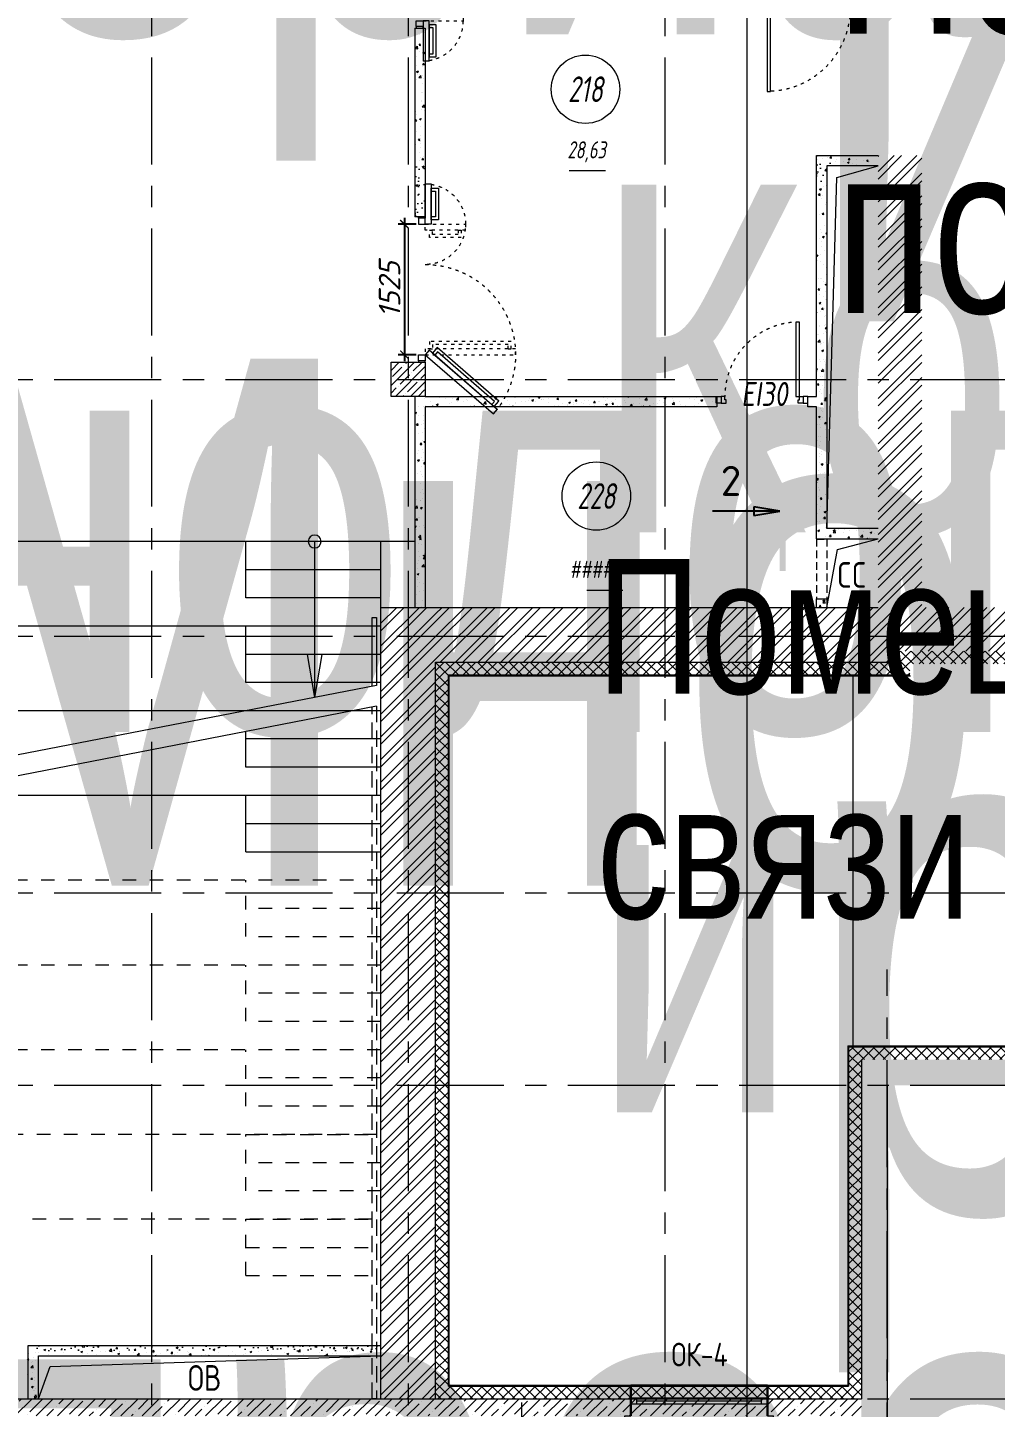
# Model space of a CAD drawing. Header units: millimetres. Extents: x -39 to 9534995, y -146829 to 289341.
# Drawn here: x 547255 to 558562, y -48425 to -32299 of the extents above; entities that cross this region are included whole.
import ezdxf
from ezdxf import colors
from ezdxf.entities.mleader import LeaderData, LeaderLine
from ezdxf.enums import TextEntityAlignment as Align
from ezdxf.math import Vec2, Vec3

# ---------------------------------------------------------------- set-up
doc = ezdxf.new("R2018")
doc.units = ezdxf.units.MM
for name, pattern in [('ACAD_ISO03W100', [30, 12, -18]), ('ADSK_Штрих_ш3 п1_5', [4.5, 3, -1.5]), ('CENTER', [2, 1.25, -0.25, 0.25, -0.25]), ('HIDDEN2', [4.7625, 3.175, -1.5875]), ('Штрих', [6.35, 3.175, -3.175])]:
    doc.linetypes.add(name, pattern=pattern)
for name, color, linetype, lineweight in [('_TEXT', 7, 'Continuous', 30), ('АР_Двери', 7, 'Continuous', 0), ('АР_Колонны', 5, 'Continuous', 35), ('АР_Колонны Штрих', 250, 'Continuous', 5), ('АР_Лестницы ограждения', 62, 'Continuous', 13), ('АР_Маркер экспликации', 239, 'Continuous', 13), ('АР_Навесной фасад', 250, 'Continuous', 5), ('АР_Номер помещения', 250, 'Continuous', 9), ('АР_Окна БЛОК', 250, 'Continuous', 13), ('АР_Оси', 7, 'Continuous', 25), ('АР_Отверстия', 250, 'Continuous', 15), ('АР_Отметки', 7, 'Continuous', 5), ('АР_Перегородки газоблок', 165, 'Continuous', 30), ('АР_Перегородки газоблок_Штрих', 165, 'Continuous', 5), ('АР_Разрезы', 175, 'Continuous', 9), ('АР_Сущ Несущая стена', 250, 'Continuous', 50), ('АР_тонкая линия', 250, 'Continuous', 0), ('АР_Утеплитель', 250, 'Continuous', 13), ('АР_Штриховка кирпич', 250, 'Continuous', 9), ('АР_Штриховка монолит', 29, 'Continuous', 9), ('Маркировка ОКОН', 5, 'Continuous', 18), ('ТОНКАЯ', 253, 'Continuous', 0)]:
    doc.layers.add(name, color=color, linetype=linetype, lineweight=lineweight)
doc.layers.add('АР_лестницы', color=7, linetype='Continuous', lineweight=15, true_color=0xff24ff)
doc.layers.add('АР_ПБ_Двери', color=7, linetype='Continuous', lineweight=15, true_color=0xdb0000)
doc.layers.add('АР_Названия помещений', color=124, linetype='Continuous', lineweight=5, plot=False)
doc.layers.add('АР_Помещения_площадь', color=19, linetype='Continuous', lineweight=9, plot=False)
doc.styles.add('ICOCPEUR', font='isocpeur.ttf')
doc.styles.add('ISOCPEUR', font='', dxfattribs={"height": 250})
doc.styles.add('METRO-STYLE', font='isocpeur.ttf', dxfattribs={"width": 0.9, "oblique": 15})
doc.styles.add('PDF ISOCPEUR', font='isocpeur.ttf')
doc.styles.get("Standard").update_dxf_attribs({"font": 'GOST.TTF'})
doc.styles.add('Архитект', font='isocpeur.ttf', dxfattribs={"width": 0.8, "oblique": 8})
doc.styles.get('ISOCPEUR').set_extended_font_data('ISOCPEUR', italic=True)
doc.dimstyles.new('R_100', dxfattribs={"dimtxt": 250, "dimasz": 100, "dimexe": 75, "dimexo": 25, "dimgap": 50, "dimtad": 1, "dimdec": 0, "dimrnd": 5, "dimzin": 0, "dimdsep": 46, "dimtxsty": 'ISOCPEUR', "dimblk": 'ARCHTICK', "dimcen": 0, "dimdle": 75, "dimclrd": 256, "dimclre": 256, "dimclrt": 256, "dimadec": 0, "dimazin": 0, "dimtfac": 2, "dimtdec": 0, "dimtofl": 0, "dimtmove": 1, "dimatfit": 3, "dimfxl": 1, "dimtvp": 3, "dimtfill": 1, "dimtolj": 1, "dimtzin": 0, "dimarcsym": 0})
pattern_1 = [(50, (616996.56, -131010.33), (215.17805, -18.82564), [22.5, -247.5]), (355, (616996.56, -131010.33), (-41.6254, 225.65764), [18, -198]), (100.45144, (617014.5, -131011.9), (173.55265, 206.832), [19.12206, -210.34263]), (46.1842, (616996.56, -130950.33), (320.1724, -49.6558), [33.75, -371.25]), (96.63564, (617023.24, -130954.47), (280.3986, 292.2356), [28.6831, -315.5141]), (351.18416, (616996.56, -130950.33), (280.3986, 292.2356), [27, -297]), (21, (617026.56, -130965.33), (179.07212, -120.78567), [22.5, -247.5]), (326, (617026.56, -130965.33), (72.9946, 217.545), [18, -198]), (71.45144, (617041.48, -130975.4), (252.0667, 96.75935), [19.12206, -210.34263]), (37.5, (616996.56, -131010.33), (3.647957, 99.868156), [0, -195.6, 0, -201, 0, -198.75]), (7.5, (616996.56, -131010.33), (78.92086, 118.32351), [0, -114.6, 0, -191.1, 0, -75.75]), (327.5, (616929.66, -131010.33), (160.14673, -6.76646), [0, -75, 0, -234, 0, -310.5]), (317.5, (616899.66, -131010.33), (174.95585, 30.0315), [0, -97.5, 0, -155.4, 0, -220.5])]
pattern_2 = [(45, (-411545.8, 33812.46), (-132.58252, 132.58252), []), (45, (-411457.41, 33812.46), (-132.58252, 132.58252), [])]
pattern_3 = [(50, (616896.56, -131010.33), (215.17805, -18.82564), [22.5, -247.5]), (355, (616896.56, -131010.33), (-41.6254, 225.65764), [18, -198]), (100.45144, (616914.5, -131011.9), (173.55265, 206.832), [19.12206, -210.34263]), (46.1842, (616896.56, -130950.33), (320.1724, -49.6558), [33.75, -371.25]), (96.63564, (616923.24, -130954.47), (280.3986, 292.2356), [28.6831, -315.5141]), (351.18416, (616896.56, -130950.33), (280.3986, 292.2356), [27, -297]), (21, (616926.56, -130965.33), (179.07212, -120.78567), [22.5, -247.5]), (326, (616926.56, -130965.33), (72.9946, 217.545), [18, -198]), (71.45144, (616941.48, -130975.4), (252.0667, 96.75935), [19.12206, -210.34263]), (37.5, (616896.56, -131010.33), (3.647957, 99.868156), [0, -195.6, 0, -201, 0, -198.75]), (7.5, (616896.56, -131010.33), (78.92086, 118.32351), [0, -114.6, 0, -191.1, 0, -75.75]), (327.5, (616829.66, -131010.33), (160.14673, -6.76646), [0, -75, 0, -234, 0, -310.5]), (317.5, (616799.66, -131010.33), (174.95585, 30.0315), [0, -97.5, 0, -155.4, 0, -220.5])]

# ---------------------------------------------------------------- blocks, each defined once
blk = doc.blocks.new('*U104')
for points in [[(-55, -80), (-55, 0), (-115, 0), (-115, -40), (-100, -40), (-100, -80), (-55, -80)], [(0, 0), (0, -80), (-55, -80), (-55, 0), (0, 0)], [(-1170, 0), (-1170, -80), (-1115, -80), (-1115, 0), (-1170, 0)], [(-1115, -80), (-1115, 0), (-1055, 0), (-1055, -40), (-1070, -40), (-1070, -80), (-1115, -80)]]:
    blk.add_lwpolyline(points)
blk.add_lwpolyline([(-100, -80), (-100, -1050), (-140, -1050), (-140, -80)], close=True)
at = {"linetype": 'ACAD_ISO03W100', "ltscale": 3}
blk.add_arc((-100, -80), 970, 180, 270, dxfattribs=at)
blk = doc.blocks.new('*U51')
for points in [[(0, 0), (0, -80), (55, -80), (55, 0), (0, 0)], [(55, -80), (55, 0), (115, 0), (115, -40), (100, -40), (100, -80), (55, -80)], [(1015, -80), (1015, 0), (955, 0), (955, -40), (970, -40), (970, -80), (1015, -80)], [(1070, 0), (1070, -80), (1015, -80), (1015, 0), (1070, 0)]]:
    blk.add_lwpolyline(points)
blk.add_lwpolyline([(100, -80), (100, -950), (140, -950), (140, -80)], close=True)
at = {"linetype": 'ACAD_ISO03W100', "ltscale": 3}
blk.add_arc((100, -80), 870, 270, 0, dxfattribs=at)
blk = doc.blocks.new('*U98')
at = {"true_color": 0xffffff}
h = blk.add_hatch(color=7, dxfattribs=at)
h.dxf.hatch_style = 1
h.paths.add_polyline_path([(-1670, -210), (70, -210), (70, -140), (0, -140), (0, 220), (-1600, 220), (-1600, -140), (-1670, -140)])
at = {"lineweight": 30}
for p, q in [((-1600, -140), (-1600, 220)), ((0, -140), (0, 220))]:
    blk.add_line(p, q, dxfattribs=at)
for p, q in [((0, 220), (-1600, 220)), ((-1600, 70), (0, 70)), ((-1600, 0), (0, 0)), ((-1530, 0), (-1530, 70)), ((-1530, 35), (-70, 35)), ((-70, 0), (-70, 70)), ((-1670, -210), (-1670, -140)), ((-1670, -140), (-1600, -140)), ((0, -140), (70, -140)), ((70, -210), (70, -140)), ((-1670, -210), (70, -210))]:
    blk.add_line(p, q)
blk = doc.blocks.new('_DotSmall')
at = {"color": 0, "linetype": 'ByBlock', "const_width": 0.5}
blk.add_lwpolyline([(-0.0625, 0, 1), (0.0625, 0, 1)], format="xyb", close=True, dxfattribs=at)
blk = doc.blocks.new('*U88')
at = {"color": 7, "style": 'ISOCPEUR', "width": 0.7, "flags": 1}
blk.add_attdef('КАТЕГОРИЯ', (-499, -2092), '', height=250, dxfattribs=at)
at = {"layer": 'АР_Номер помещения', "color": 7, "style": 'ISOCPEUR', "width": 0.7}
blk.add_attdef('НОМЕР_ПОМЕЩЕНИЯ', text='', height=300, dxfattribs=at).set_placement((-518, 1403), align=Align.MIDDLE_CENTER)
at = {"layer": 'АР_Помещения_площадь', "color": 7, "lineweight": 30, "width": 0.7, "flags": 104}
blk.add_attdef('ИМЯ_ПОМЕЩЕНИЯ', text='', height=100, dxfattribs=at).set_placement((158, 1217), align=Align.MIDDLE_CENTER)
at = {"layer": 'АР_Помещения_площадь', "color": 7, "style": 'ISOCPEUR', "width": 0.7}
blk.add_attdef('ПЛОЩАДЬ_ПОМЕЩЕНИЯ', text='', height=200, dxfattribs=at).set_placement((-318, 583), align=Align.MIDDLE_RIGHT)
blk = doc.blocks.new('*U86')
at = {"color": 7, "style": 'ISOCPEUR', "width": 0.7, "flags": 1}
blk.add_attdef('КАТЕГОРИЯ', (-499, -2092), '', height=250, dxfattribs=at)
at = {"layer": 'АР_Номер помещения', "color": 7, "style": 'ISOCPEUR', "width": 0.7}
blk.add_attdef('НОМЕР_ПОМЕЩЕНИЯ', text='', height=300, dxfattribs=at).set_placement((-13875, 6638), align=Align.MIDDLE_CENTER)
at = {"layer": 'АР_Помещения_площадь', "color": 7, "lineweight": 30, "width": 0.7, "flags": 104}
blk.add_attdef('ИМЯ_ПОМЕЩЕНИЯ', text='', height=100, dxfattribs=at).set_placement((158, 1217), align=Align.MIDDLE_CENTER)
at = {"layer": 'АР_Помещения_площадь', "color": 7, "style": 'ISOCPEUR', "width": 0.7}
blk.add_attdef('ПЛОЩАДЬ_ПОМЕЩЕНИЯ', text='', height=200, dxfattribs=at).set_placement((-12655, 408), align=Align.MIDDLE_RIGHT)
blk = doc.blocks.new('*U85')
at = {"color": 7, "style": 'ISOCPEUR', "width": 0.7, "flags": 1}
blk.add_attdef('КАТЕГОРИЯ', (-499, -2092), '', height=250, dxfattribs=at)
at = {"layer": 'АР_Номер помещения', "color": 7, "style": 'ISOCPEUR', "width": 0.7}
blk.add_attdef('НОМЕР_ПОМЕЩЕНИЯ', text='', height=300, dxfattribs=at).set_placement((-12706, 14289), align=Align.MIDDLE_CENTER)
at = {"layer": 'АР_Помещения_площадь', "color": 7, "style": 'ISOCPEUR', "width": 0.7}
blk.add_attdef('ПЛОЩАДЬ_ПОМЕЩЕНИЯ', text='', height=200, dxfattribs=at).set_placement((-12402, 13467), align=Align.MIDDLE_RIGHT)
at = {"layer": 'АР_Помещения_площадь', "color": 7, "lineweight": 30, "width": 0.7, "flags": 104}
blk.add_attdef('ИМЯ_ПОМЕЩЕНИЯ', text='', height=100, dxfattribs=at).set_placement((158, 1217), align=Align.MIDDLE_CENTER)
blk = doc.blocks.new('*U81')
at = {"layer": 'АР_Номер помещения', "color": 7}
blk.add_circle((-16015, 1606), 400, dxfattribs=at)
at = {"layer": 'АР_Помещения_площадь', "color": 7}
blk.add_line((-15705, 502), (-16127, 502), dxfattribs=at)
at = {"color": 7, "style": 'ISOCPEUR', "width": 0.7, "flags": 1}
blk.add_attdef('КАТЕГОРИЯ', (-499, -2092), '', height=250, dxfattribs=at)
at = {"layer": 'АР_Номер помещения', "color": 7, "style": 'ISOCPEUR', "width": 0.7}
blk.add_attdef('НОМЕР_ПОМЕЩЕНИЯ', text='', height=300, dxfattribs=at).set_placement((-16015, 1606), align=Align.MIDDLE_CENTER)
at = {"layer": 'АР_Помещения_площадь', "color": 7, "lineweight": 30, "width": 0.7, "flags": 104}
blk.add_attdef('ИМЯ_ПОМЕЩЕНИЯ', text='', height=100, dxfattribs=at).set_placement((158, 1217), align=Align.MIDDLE_CENTER)
at = {"layer": 'АР_Помещения_площадь', "color": 7, "style": 'ISOCPEUR', "width": 0.7}
blk.add_attdef('ПЛОЩАДЬ_ПОМЕЩЕНИЯ', text='', height=200, dxfattribs=at).set_placement((-15700, 749), align=Align.MIDDLE_RIGHT)
blk = doc.blocks.new('*U78')
at = {"color": 7, "style": 'ISOCPEUR', "width": 0.7, "flags": 1}
blk.add_attdef('КАТЕГОРИЯ', (-499, -2092), '', height=250, dxfattribs=at)
at = {"layer": 'АР_Номер помещения', "color": 7, "style": 'ISOCPEUR', "width": 0.7}
blk.add_attdef('НОМЕР_ПОМЕЩЕНИЯ', text='', height=300, dxfattribs=at).set_placement((-21166, 2922), align=Align.MIDDLE_CENTER)
at = {"layer": 'АР_Помещения_площадь', "color": 7, "style": 'ISOCPEUR', "width": 0.7}
blk.add_attdef('ПЛОЩАДЬ_ПОМЕЩЕНИЯ', text='', height=200, dxfattribs=at).set_placement((-20298, 1868), align=Align.MIDDLE_RIGHT)
at = {"layer": 'АР_Помещения_площадь', "color": 7, "lineweight": 30, "width": 0.7, "flags": 104}
blk.add_attdef('ИМЯ_ПОМЕЩЕНИЯ', text='', height=100, dxfattribs=at).set_placement((158, 1217), align=Align.MIDDLE_CENTER)
blk = doc.blocks.new('*U74')
at = {"layer": 'АР_Номер помещения', "color": 7}
blk.add_circle((-806, -3106), 400, dxfattribs=at)
at = {"layer": 'АР_Помещения_площадь', "color": 7}
blk.add_line((-573, -4061), (-995, -4061), dxfattribs=at)
at = {"color": 7, "style": 'ISOCPEUR', "width": 0.7, "flags": 1}
blk.add_attdef('КАТЕГОРИЯ', (-499, -2092), '', height=250, dxfattribs=at)
at = {"layer": 'АР_Номер помещения', "color": 7, "style": 'ISOCPEUR', "width": 0.7}
blk.add_attdef('НОМЕР_ПОМЕЩЕНИЯ', text='', height=300, dxfattribs=at).set_placement((-806, -3106), align=Align.MIDDLE_CENTER)
at = {"layer": 'АР_Помещения_площадь', "color": 7, "lineweight": 30, "width": 0.7, "flags": 104}
blk.add_attdef('ИМЯ_ПОМЕЩЕНИЯ', text='', height=100, dxfattribs=at).set_placement((158, 1217), align=Align.MIDDLE_CENTER)
at = {"layer": 'АР_Помещения_площадь', "color": 7, "style": 'ISOCPEUR', "width": 0.7}
blk.add_attdef('ПЛОЩАДЬ_ПОМЕЩЕНИЯ', text='', height=200, dxfattribs=at).set_placement((-568, -3814), align=Align.MIDDLE_RIGHT)
blk = doc.blocks.new('1700-2')
for points in [[(-70, 1984), (-70, 1513), (0, 1513), (0, 1984)], [(-155, 1934), (-155, 1563), (-70, 1563), (-70, 1934)], [(-120, 1899), (-120, 1598), (-70, 1598), (-70, 1899)], [(-84, 7), (-804, -619), (-860, -555), (-139, 71)], [(0, -13), (-796, -705), (-842, -652), (-46, 40)], [(-110, -16), (-778, -596), (-810, -559), (-143, 22)]]:
    blk.add_lwpolyline(points, close=True)
at = {"linetype": 'ACAD_ISO03W100', "ltscale": 3}
for points in [[(-471, 1443), (0, 1443), (0, 1513), (-471, 1513)], [(0, -13), (-1055, -13), (-1055, 57), (0, 57)]]:
    blk.add_lwpolyline(points, close=True, dxfattribs=at)
for points in [[(80, 1600), (0, 1600), (0, 1583), (80, 1583), (80, 1600)], [(0, 1583), (80, 1583), (80, 1513), (50, 1513), (50, 1513), (0, 1513), (0, 1583)], [(0, -83), (80, -83), (80, -13), (50, -13), (50, -13), (0, -13), (0, -83)], [(80, -100), (0, -100), (0, -83), (80, -83), (80, -100)]]:
    blk.add_lwpolyline(points)
for points in [[(-386, 1443), (-421, 1443), (-421, 1358), (-50, 1358), (-50, 1443), (-85, 1443)], [(-386, 1443), (-386, 1393), (-85, 1393), (-85, 1443)], [(-970, 57), (-1005, 57), (-1005, 142), (-50, 142), (-50, 57), (-85, 57)], [(-970, 57), (-970, 107), (-85, 107), (-85, 57)]]:
    blk.add_lwpolyline(points, dxfattribs=at)
for centre, radius, start, end in [((0, 1513), 471, 98.5242, 270), ((0, -13), 1055, 90, 221)]:
    blk.add_arc(centre, radius, start, end, dxfattribs=at)
blk = doc.blocks.new('A$C60573c2e')
at = {"layer": 'АР_Разрезы', "ltscale": 100}
h = blk.add_hatch(color=5, dxfattribs=at)
h.dxf.hatch_style = 1
h.paths.add_polyline_path([(22341, -37642), (22411, -37642), (22411, -36642), (22341, -36642)])
h.paths.add_polyline_path([(22040, -36993), (22341, -36942), (22040, -36942)])
h.paths.add_polyline_path([(22040, -36942), (22341, -36942), (22040, -36892)])
at = {"layer": 'АР_Разрезы', "color": 5, "lineweight": 25, "ltscale": 100}
for p, q in [((22341, -36942), (22040, -36892)), ((22040, -36892), (22040, -36993)), ((22040, -36993), (22341, -36942))]:
    blk.add_line(p, q, dxfattribs=at)
at = {"layer": 'АР_Разрезы', "color": 5, "lineweight": 25, "ltscale": 100, "elevation": 0}
blk.add_lwpolyline([(22341, -36942), (21557, -36942)], dxfattribs=at)
at = {"layer": 'АР_Разрезы', "color": 5, "lineweight": 25, "ltscale": 100, "insert": (21891, -36413), "char_height": 350, "width": 583.33, "attachment_point": 3, "style": 'METRO-STYLE'}
blk.add_mtext('{\\Q0;\\W1;2}', dxfattribs=at)
blk = doc.blocks.new('АР_Кружок_1.1')
at = {"color": 0, "linetype": 'ByBlock', "lineweight": -2}
blk.add_circle((0, 0), 75, dxfattribs=at)
blk = doc.blocks.new('*U15')
at = {"color": 0, "linetype": 'ByBlock', "lineweight": -2}
for q in [(-500, 85), (-500, -85)]:
    blk.add_line((0, 0), q, dxfattribs=at)
blk = doc.blocks.new('*U70')
at = {"color": 0, "linetype": 'ByBlock', "lineweight": -2}
blk.add_lwpolyline([(-18.22, 0), (0, 0)], dxfattribs=at)
at = {"color": 0, "linetype": 'ByBlock', "lineweight": -2, "xscale": 0.01, "yscale": 0.01, "zscale": 0.01, "rotation": 179.9999999999999}
for name, p in [('*U15', (-18.22, 0)), ('АР_Кружок_1.1', (0, 0))]:
    blk.add_blockref(name, p, dxfattribs=at)
blk = doc.blocks.new('A$C064f767a')
at = {"layer": 'АР_лестницы', "lineweight": 9, "ltscale": 50}
for p, q in [((11760, 10020), (0, 10020)), ((9783, 9362), (9783, 10020)), ((11360, 9690), (9783, 9690)), ((11360, 9360), (9783, 9360)), ((11360, 9030), (0, 9030)), ((9783, 8372), (9783, 9030)), ((11360, 8700), (9783, 8700)), ((11310, 8337), (0, 6149)), ((11360, 8370), (9783, 8370)), ((11310, 8097), (50, 5908)), ((11360, 8040), (0, 8040)), ((9783, 7384), (9783, 7800)), ((11360, 7712), (9783, 7712)), ((11360, 7382), (9783, 7382)), ((11360, 7050), (100, 7050)), ((9783, 6392), (9783, 7050)), ((11360, 6720), (9783, 6720)), ((11360, 6390), (9783, 6390))]:
    blk.add_line(p, q, dxfattribs=at)
at = {"layer": 'АР_лестницы', "linetype": 'Штрих', "lineweight": 9, "ltscale": 50}
for p, q in [((11360, 6060), (0, 6060)), ((9783, 5402), (9783, 6060)), ((11360, 5730), (9783, 5730)), ((11360, 5400), (9783, 5400)), ((11360, 5070), (0, 5070)), ((9783, 4412), (9783, 5070)), ((11360, 4740), (9783, 4740)), ((11360, 4410), (9783, 4410)), ((11360, 4080), (0, 4080)), ((9783, 3422), (9783, 4080)), ((11360, 3750), (9783, 3750)), ((11360, 3420), (9783, 3420)), ((11310, 3090), (50, 3090)), ((9783, 3090), (11360, 3090)), ((9783, 2432), (9783, 3090)), ((11360, 2760), (9783, 2760)), ((11360, 2430), (9783, 2430)), ((11260, 2100), (7180, 2100)), ((9783, 2100), (11360, 2100)), ((9783, 1442), (9783, 2100)), ((9783, 1770), (11360, 1770)), ((9783, 1440), (11360, 1440))]:
    blk.add_line(p, q, dxfattribs=at)
at = {"layer": 'АР_лестницы', "lineweight": 9, "ltscale": 50}
blk.add_lwpolyline([(11360, 9250), (11360, 10020)], dxfattribs=at)
at = {"layer": 'АР_Лестницы ограждения', "lineweight": 9, "ltscale": 100}
blk.add_lwpolyline([(11260, 8328), (11260, 9130), (11310, 9130), (11310, 8337)], dxfattribs=at)
at = {"layer": 'АР_Перегородки газоблок', "lineweight": 9, "ltscale": 100}
blk.add_lwpolyline([(11760, 10171), (11760, 9250)], dxfattribs=at)
at = {"layer": 'АР_лестницы', "lineweight": 9, "xscale": -100, "yscale": 100, "zscale": 100, "rotation": 270}
blk.add_blockref('*U70', (10589, 10020), dxfattribs=at)
blk = doc.blocks.new('_ARCHTICK')
at = {"color": 0, "linetype": 'ByBlock', "const_width": 0.15}
blk.add_lwpolyline([(-0.5, -0.5), (0.5, 0.5)], dxfattribs=at)
blk = doc.blocks.new('*D105')
at = {"layer": '_TEXT', "lineweight": -2, "ltscale": 500, "transparency": 16777216}
for p, q in [((551796, -34597), (551583, -34597)), ((551658, -34522), (551658, -36198)), ((551796, -36123), (551583, -36123))]:
    blk.add_line(p, q, dxfattribs=at)
at = {"layer": 'Defpoints', "color": 0, "lineweight": 9, "ltscale": 500, "transparency": 16777216}
for p in [(551821, -34597), (551658, -36123), (551821, -36123)]:
    blk.add_point(p, dxfattribs=at)
at = {"layer": '_TEXT', "lineweight": -2, "ltscale": 500, "transparency": 16777216, "xscale": 100, "yscale": 100, "zscale": 100}
for p, rotation in [((551658, -34597), 90), ((551658, -36123), 270)]:
    blk.add_blockref('_ARCHTICK', p, dxfattribs=dict(at, rotation=rotation))
at = {"layer": '_TEXT', "lineweight": 9, "ltscale": 500, "transparency": 16777216, "insert": (551483, -35360), "char_height": 250, "attachment_point": 5, "rotation": 90, "style": 'ISOCPEUR', "bg_fill": 3, "box_fill_scale": 1.1, "bg_fill_color": 256, "bg_fill_true_color": 13158600, "bg_fill_transparency": 0}
blk.add_mtext('\\A1;1525', dxfattribs=at)

msp = doc.modelspace()

# ---------------------------------------------------------------- hatches: boundary and pattern name
at = {"layer": 'АР_Колонны Штрих', "lineweight": 9, "ltscale": 100}
h = msp.add_hatch(dxfattribs=at)
h.set_pattern_fill('ANSI35', color=256, scale=500)
h.set_pattern_definition([(45, (-405551.3, 3661.83), (-88.388348, 88.388348), []), (45, (-405462.91, 3661.83), (-88.388348, 88.388348), [156.25, -31.25, 0, -31.25])])
h.paths.add_polyline_path([(551900.8, -36209.6), (551500.8, -36209.6), (551500.8, -36609.6), (551900.8, -36609.6)])
at = {"layer": 'АР_Перегородки газоблок_Штрих', "lineweight": 9, "ltscale": 100}
h = msp.add_hatch(dxfattribs=at)
h.set_pattern_fill('AR-CONC', color=256, scale=30)
h.set_pattern_definition(pattern_1)
h.paths.add_polyline_path([(551901.1, -32304.8), (551781.1, -32304.8), (551780.8, -34509.6), (551900.8, -34509.6)])
h = msp.add_hatch(dxfattribs=at)
h.set_pattern_fill('AR-CONC', color=256, scale=30)
h.set_pattern_definition(pattern_3)
h.paths.add_polyline_path([(557090.8, -33794.6), (556471.4, -33794.6), (556471.4, -36409.6), (556591.3, -36409.6), (556591.3, -33914.6), (557090.8, -33914.6)])
h = msp.add_hatch(dxfattribs=at)
h.set_pattern_fill('AR-CONC', color=256, scale=30)
h.set_pattern_definition(pattern_3)
h.paths.add_polyline_path([(556591.3, -36409.6), (556471.4, -36409.6), (556471.4, -37887.8), (556471.4, -38007.8), (556471.3, -38274.7), (556591.3, -38274.7)])
h = msp.add_hatch(dxfattribs=at)
h.set_pattern_fill('AR-CONC', color=256, scale=30)
h.set_pattern_definition(pattern_1)
h.paths.add_polyline_path([(551900.8, -36729.7), (555306.2, -36729.5), (555306.2, -36609.5), (551780.8, -36609.6), (551780.8, -38034), (551780.8, -39074.6), (551900.8, -39074.6)])
h = msp.add_hatch(dxfattribs=at)
h.set_pattern_fill('AR-CONC', color=256, scale=30)
h.set_pattern_definition([(50, (616996.56, -132555.42), (215.17805, -18.82564), [22.5, -247.5]), (355, (616996.56, -132555.42), (-41.6254, 225.65764), [18, -198]), (100.45144, (617014.5, -132556.99), (173.55265, 206.832), [19.12206, -210.34263]), (46.1842, (616996.56, -132495.42), (320.1724, -49.6558), [33.75, -371.25]), (96.63564, (617023.24, -132499.56), (280.3986, 292.2356), [28.6831, -315.5141]), (351.18416, (616996.56, -132495.42), (280.3986, 292.2356), [27, -297]), (21, (617026.56, -132510.42), (179.07212, -120.78567), [22.5, -247.5]), (326, (617026.56, -132510.42), (72.9946, 217.545), [18, -198]), (71.45144, (617041.49, -132520.49), (252.0667, 96.75935), [19.12206, -210.34263]), (37.5, (616996.56, -132555.42), (3.647957, 99.868156), [0, -195.6, 0, -201, 0, -198.75]), (7.5, (616996.56, -132555.42), (78.92086, 118.32351), [0, -114.6, 0, -191.1, 0, -75.75]), (327.5, (616929.66, -132555.42), (160.14673, -6.76646), [0, -75, 0, -234, 0, -310.5]), (317.5, (616899.66, -132555.42), (174.95585, 30.0315), [0, -97.5, 0, -155.4, 0, -220.5])])
h.paths.add_polyline_path([(557190.8, -38154.6), (556591.4, -38154.6), (556591.4, -38274.7), (557190.8, -38274.6)])
h = msp.add_hatch(dxfattribs=at)
h.set_pattern_fill('AR-CONC', color=256, scale=30)
h.set_pattern_definition([(50, (616876.52, -133375.45), (215.17805, -18.82564), [22.5, -247.5]), (355, (616876.52, -133375.45), (-41.6254, 225.65764), [18, -198]), (100.45144, (616894.45, -133377.02), (173.55265, 206.832), [19.12206, -210.34263]), (46.1842, (616876.52, -133315.45), (320.1724, -49.6558), [33.75, -371.25]), (96.63564, (616903.2, -133319.58), (280.3986, 292.2356), [28.6831, -315.5141]), (351.18416, (616876.52, -133315.45), (280.3986, 292.2356), [27, -297]), (21, (616906.52, -133330.45), (179.07212, -120.78567), [22.5, -247.5]), (326, (616906.52, -133330.45), (72.9946, 217.545), [18, -198]), (71.45144, (616921.44, -133340.51), (252.0667, 96.75935), [19.12206, -210.34263]), (37.5, (616876.52, -133375.45), (3.647957, 99.868156), [0, -195.6, 0, -201, 0, -198.75]), (7.5, (616876.52, -133375.45), (78.92086, 118.32351), [0, -114.6, 0, -191.1, 0, -75.75]), (327.5, (616809.62, -133375.45), (160.14673, -6.76646), [0, -75, 0, -234, 0, -310.5]), (317.5, (616779.62, -133375.45), (174.95585, 30.0315), [0, -97.5, 0, -155.4, 0, -220.5])])
h.paths.add_polyline_path([(556591.3, -38974.6), (556471.3, -38974.6), (556471.3, -39074.7), (556591.3, -39074.6)])
h = msp.add_hatch(dxfattribs=at)
h.set_pattern_fill('AR-CONC', color=256, scale=30)
h.set_pattern_definition(pattern_1)
h.paths.add_polyline_path([(547365.9, -47823.3), (548365.9, -47822.8), (551380.7, -47822.3), (551380.7, -47702.3), (548485.9, -47702.8), (547245.9, -47703.3), (547245.9, -48324.6), (547365.9, -48324.6)])
at = {"layer": 'АР_Утеплитель', "lineweight": 9, "ltscale": 100}
h = msp.add_hatch(dxfattribs=at)
h.set_pattern_fill('ANSI37', color=256, scale=700)
h.set_pattern_definition([(45, (-404965.77, -26651.12), (-61.871843, 61.871843), []), (135, (-404965.77, -26651.12), (-61.871843, -61.871843), [])])
h.paths.add_polyline_path([(555115.4, -28065.8), (554965.4, -28065.8), (554960.7, -28634.6), (558090.7, -28634.6), (558090.7, -31564.6), (561210.8, -31564.6), (561210.8, -39584.6), (557410.7, -39584.6), (557410.7, -39714.6), (552020.7, -39714.6), (552020.7, -48324.6), (556995.9, -48324.6), (556995.9, -44359.6), (591795.9, -44359.6), (591795.9, -48324.6), (602295.9, -48324.6), (602295.9, -66194.6), (608645.9, -66194.6), (608645.8, -75904.6), (595545.9, -75904.6), (595545.9, -69554.6), (587665.9, -69554.6), (587665.9, -64364.6), (579130.6, -64364.6), (579130.6, -64764.6), (579280.6, -64764.6), (579280.6, -64514.6), (587515.9, -64514.6), (587515.9, -69704.6), (595395.9, -69704.6), (595395.9, -76054.6), (608795.8, -76054.6), (608795.9, -66044.6), (602445.9, -66044.6), (602445.9, -48174.6), (591945.9, -48174.6), (591945.9, -44209.6), (556845.9, -44209.6), (556845.9, -48174.6), (552170.7, -48174.6), (552170.7, -39864.6), (557560.7, -39864.6), (557560.7, -39734.6), (561360.8, -39734.6), (561360.8, -31414.6), (558240.7, -31414.6), (558240.7, -28484.6), (555110.7, -28484.6)])
h.paths.add_polyline_path([(554960.7, -26425.8), (555110.7, -26425.8), (555110.7, -25284.4), (555260.7, -25284.4), (555260.7, -25134.4), (554960.7, -25134.4)])
at = {"layer": 'АР_Штриховка кирпич', "lineweight": 9, "ltscale": 100}
h = msp.add_hatch(dxfattribs=at)
h.set_pattern_fill('ANSI32', color=256, scale=500)
h.set_pattern_definition(pattern_2)
h.paths.add_polyline_path([(557410.7, -39584.6), (561210.8, -39584.6), (561210.8, -32074.6), (560700.8, -32074.6), (560700.8, -39074.6), (557700.9, -39074.6), (557700.7, -33794.6), (557190.8, -33794.6), (557190.8, -39074.6), (552020.7, -39074.6), (552020.7, -39714.6), (557410.7, -39714.6)])
h = msp.add_hatch(dxfattribs=at)
h.set_pattern_fill('ANSI32', color=256, scale=500)
h.set_pattern_definition(pattern_2)
h.paths.add_polyline_path([(552020.7, -39074.6), (551380.7, -39074.6), (551380.8, -48324.6), (552020.8, -48324.7), (552020.7, -39715.5), (552020.7, -39713.8)])
at = {"layer": 'АР_Штриховка монолит', "lineweight": 9, "ltscale": 100}
h = msp.add_hatch(dxfattribs=at)
h.set_pattern_fill('ANSI35', color=256, scale=700)
h.set_pattern_definition([(45, (-411456.95, 34195.25), (-123.743687, 123.743687), []), (45, (-411333.2, 34195.25), (-123.743687, 123.743687), [218.75, -43.75, 0, -43.75])])
h.paths.add_polyline_path([(591495.9, -44359.6), (556995.9, -44359.6), (556995.9, -48324.6), (556995.9, -48524.6), (556995.9, -55844.6), (557095.9, -55844.6), (557095.9, -57102.2), (557295.9, -57102.2), (557295.9, -56144.6), (561050.9, -56144.6), (561050.9, -57327.2), (561250.9, -57327.2), (561250.9, -56144.6), (568250.9, -56144.6), (568250.9, -55844.6), (557295.9, -55844.6), (557295.9, -44659.6), (591495.9, -44659.6)])
h = msp.add_hatch(dxfattribs=at)
h.set_pattern_fill('ANSI35', color=256, scale=700)
h.set_pattern_definition([(45, (-398615.73, -91.06), (-123.743687, 123.743687), []), (45, (-398491.99, -91.06), (-123.743687, 123.743687), [218.75, -43.75, 0, -43.75])])
h.paths.add_polyline_path([(546580.9, -48524.6), (552955.9, -48524.6), (552955.9, -56073.4), (553155.9, -56073.4), (553155.9, -48524.6), (556995.9, -48524.6), (556995.9, -48324.6), (546380.9, -48324.6), (546380.9, -48524.6), (546580.9, -48524.6)])

# ---------------------------------------------------------------- linework, layer by layer
at = {"lineweight": 9}
for p, q in [((556469.3, -38276.2), (556562.4, -38276.2)), ((556469.3, -38974.4), (556562.4, -38974.4))]:
    msp.add_line(p, q, dxfattribs=at)
at = {"linetype": 'ADSK_Штрих_ш3 п1_5', "lineweight": 9, "ltscale": 30}
for p, q in [((556471.3, -38274.7), (556471.3, -38974.6)), ((556591.4, -38274.7), (556591.4, -38974.6))]:
    msp.add_line(p, q, dxfattribs=at)
at = {"layer": '_TEXT', "color": 1, "lineweight": 9, "ltscale": 500}
msp.add_lwpolyline([(535301.5, -18199.7), (555656, -17784.3), (555656, -54204.3), (535301.5, -54619.6)], close=True, dxfattribs=at)
at = {"layer": 'АР_Колонны', "lineweight": 9, "ltscale": 100}
msp.add_lwpolyline([(551500.8, -36209.6), (551900.8, -36209.6), (551900.8, -36609.6), (551500.8, -36609.6)], close=True, dxfattribs=at)
at = {"layer": 'АР_Лестницы ограждения', "linetype": 'HIDDEN2', "lineweight": 9, "ltscale": 60}
msp.add_lwpolyline([(551330.7, -40227.7), (551330.7, -48324.6), (551280.7, -48324.6), (551280.7, -40238.2)], dxfattribs=at)
at = {"layer": 'АР_Навесной фасад', "lineweight": 9, "ltscale": 100}
for p, q in [((552170.7, -39864.6), (557560.7, -39864.6)), ((552170.7, -48174.6), (552170.7, -39864.6)), ((552180.7, -39874.6), (557570.7, -39874.6)), ((552180.7, -48164.6), (552180.7, -39874.6)), ((556835.9, -44199.6), (591955.9, -44199.6)), ((556835.9, -44199.6), (556835.9, -48164.6)), ((556845.9, -44209.6), (591945.9, -44209.6)), ((556845.9, -44209.6), (556845.9, -48174.6)), ((552170.7, -48174.6), (556845.9, -48174.6)), ((552180.7, -48164.6), (556835.9, -48164.6))]:
    msp.add_line(p, q, dxfattribs=at)
msp.add_lwpolyline([(556900.7, -44199.6), (556900.7, -39874.6)], dxfattribs=at)
at = {"layer": 'АР_Оси', "linetype": 'CENTER', "lineweight": 9, "ltscale": 1000}
for p, q in [((548700.8, 3352.8), (548700.8, -52379.5)), ((551700.8, 3352.8), (551700.8, -52379.5)), ((554700.8, 3352.8), (554700.8, -52379.5)), ((527567.1, -36409.6), (610745.5, -36409.6)), ((527567.1, -39409.6), (610745.5, -39409.6)), ((527567.1, -42409.6), (610745.5, -42409.6)), ((557295.9, -77615.9), (557295.9, -43308.4)), ((527567.1, -44659.6), (610745.5, -44659.6)), ((527567.1, -48324.6), (611164.3, -48324.6)), ((553030.9, -77615.9), (553030.9, -48233.4))]:
    msp.add_line(p, q, dxfattribs=at)
at = {"layer": 'АР_Перегородки газоблок', "lineweight": 9, "ltscale": 100}
for p, q in [((556471.4, -38274.7), (556471.4, -36729.6)), ((556471.3, -38274.7), (556591.4, -38274.7)), ((556471.4, -38974.6), (556591.4, -38974.6)), ((556471.4, -39074.7), (556471.4, -38974.6))]:
    msp.add_line(p, q, dxfattribs=at)
for points in [[(551780.8, -32304.7), (551900.8, -32304.7), (551900.8, -34509.6)], [(551780.8, -32304.7), (551780.8, -34509.6)], [(556471.4, -36609.5), (556471.4, -33794.6), (557190.8, -33794.6)], [(557190.8, -33914.6), (556591.3, -33914.6), (556591.4, -38154.6)], [(551900.8, -34509.6), (551780.8, -34509.6)], [(551780.8, -36609.6), (551780.8, -38366.8)], [(551900.8, -36609.7), (555306.2, -36609.5)], [(555306.2, -36729.5), (551900.8, -36729.7)], [(551900.8, -36729.7), (551900.8, -39074.6)], [(555306.2, -36609.5), (555306.2, -36729.5)], [(556371.2, -36729.5), (556371.2, -36609.5)], [(556371.2, -36609.5), (556471.4, -36609.5)], [(556471.4, -36729.6), (556371.2, -36729.5)], [(557190.8, -38154.6), (556591.4, -38154.6)], [(556591.4, -38274.7), (557190.8, -38274.6)], [(556591.3, -38974.6), (556591.3, -39074.6)], [(547260.9, -48324.6), (547260.9, -47702.3), (551380.7, -47702.3)], [(547380.9, -48324.6), (547380.9, -47822.3), (551380.7, -47822.3)]]:
    msp.add_lwpolyline(points, dxfattribs=at)
at = {"layer": 'АР_Сущ Несущая стена', "lineweight": 9, "ltscale": 100}
for p, q in [((551380.7, -39074.6), (557190.8, -39074.6)), ((551380.7, -48324.6), (551380.7, -39074.6)), ((552020.7, -39714.6), (557410.7, -39714.6)), ((552020.7, -48324.6), (552020.7, -39714.6)), ((556995.9, -44359.6), (556995.9, -48324.6)), ((557295.9, -44659.6), (557295.9, -55844.6)), ((540020.7, -48324.6), (556995.9, -48324.6))]:
    msp.add_line(p, q, dxfattribs=at)
at = {"layer": 'АР_тонкая линия', "lineweight": 9, "ltscale": 100}
for points in [[(556591.4, -38154.6), (556710, -34049), (557190.8, -33914.6)], [(556591.3, -39074.6), (556716.9, -38398.6), (557190.8, -38274.7)], [(547380.9, -48324.6), (547518.6, -47947), (551380.7, -47822.3)]]:
    msp.add_lwpolyline(points, dxfattribs=at)

# ---------------------------------------------------------------- block references
at = {"layer": '_TEXT', "color": 1, "lineweight": 9, "ltscale": 500}
msp.add_blockref('A$C064f767a', (540020.7, -48324.6), dxfattribs=at)
at = {"layer": 'АР_Двери', "lineweight": 9, "ltscale": 100, "rotation": 180}
msp.add_blockref('1700-2', (551874.7, -30704.8), dxfattribs=at)
at = {"layer": 'АР_Двери', "lineweight": 9, "xscale": -1}
msp.add_blockref('*U104', (555793.8, -31994.6), dxfattribs=at)
at = {"layer": 'АР_Двери', "lineweight": 9, "ltscale": 100, "xscale": -1}
msp.add_blockref('1700-2', (551900.8, -36109.6), dxfattribs=at)
at = {"layer": 'АР_Двери', "lineweight": 9, "rotation": 180}
msp.add_blockref('*U51', (556371.2, -36689.5), dxfattribs=at)
at = {"layer": 'АР_Маркер экспликации', "lineweight": 9}
ref = msp.add_blockref('*U88', (555937.6, -17815.6), dxfattribs=at)
lines = msp.add_mtext('\\W0.8000;Коридор и рекреация (основная и старшая школа)', dxfattribs={"layer": 'АР_Названия помещений', "insert": (556284.7, -19090.2), "char_height": 6239.8, "width": 926.94, "attachment_point": 1})
ref.add_attrib('ИМЯ_ПОМЕЩЕНИЯ', '', (556284.7, -19090.2), dxfattribs={"flags": 104}).embed_mtext(lines)
ref = msp.add_blockref('*U86', (551824.8, -24137.9), dxfattribs=at)
lines = msp.add_mtext('\\W0.8000;Кабинет материальной технологии тип 2', dxfattribs={"layer": 'АР_Названия помещений', "insert": (537990.5, -19330.2), "char_height": 4891.956, "width": 926.94, "attachment_point": 1})
ref.add_attrib('ИМЯ_ПОМЕЩЕНИЯ', '', (537990.5, -19330.2), dxfattribs={"flags": 104}).embed_mtext(lines)
at = {"layer": 'АР_Маркер экспликации', "color": 7, "lineweight": 9}
ref = msp.add_blockref('*U78', (577734.7, -32813.8), dxfattribs=at)
lines = msp.add_mtext('\\W0.8000;Подсобное помещение', dxfattribs={"layer": 'АР_Названия помещений', "insert": (556693.7, -30409.6), "char_height": 1959.013, "width": 705.299, "attachment_point": 1})
ref.add_attrib('ИМЯ_ПОМЕЩЕНИЯ', '', (556693.7, -30409.6), dxfattribs={"flags": 104}).embed_mtext(lines)
ref = msp.add_blockref('*U74', (554578.6, -29913.3), dxfattribs=at)
ref.add_attrib('НОМЕР_ПОМЕЩЕНИЯ', '218', dxfattribs={"layer": 'АР_Номер помещения', "color": 7, "height": 300, "style": 'ISOCPEUR', "width": 0.7}).set_placement((553772.3, -33018.9), align=Align.MIDDLE_CENTER)
lines = msp.add_mtext('\\W0.8000;Коридор и рекреация (основная и старшая школа)', dxfattribs={"layer": 'АР_Названия помещений', "insert": (553838.6, -34132.8), "char_height": 4065.63, "width": 363.33, "attachment_point": 1})
ref.add_attrib('ИМЯ_ПОМЕЩЕНИЯ', '', (553838.6, -34132.8), dxfattribs={"flags": 104}).embed_mtext(lines)
ref.add_attrib('ПЛОЩАДЬ_ПОМЕЩЕНИЯ', '28,63', dxfattribs={"layer": 'АР_Помещения_площадь', "color": 7, "height": 200, "style": 'ISOCPEUR', "width": 0.7}).set_placement((554010.8, -33727.4), align=Align.MIDDLE_RIGHT)
ref = msp.add_blockref('*U85', (557860.1, -48425.9), dxfattribs=at)
lines = msp.add_mtext('\\W0.8000;Многофункциональное пространство с функцией актового зала (с эстрадой в уровне пола)', dxfattribs={"layer": 'АР_Названия помещений', "insert": (545700.8, -36167.6), "char_height": 6157.775, "width": 926.94, "attachment_point": 1})
ref.add_attrib('ИМЯ_ПОМЕЩЕНИЯ', '', (545700.8, -36167.6), dxfattribs={"flags": 104}).embed_mtext(lines)
ref = msp.add_blockref('*U81', (569914.4, -39380), dxfattribs=at)
ref.add_attrib('НОМЕР_ПОМЕЩЕНИЯ', '228', dxfattribs={"layer": 'АР_Номер помещения', "color": 7, "height": 300, "style": 'ISOCPEUR', "width": 0.7}).set_placement((553899.4, -37773.7), align=Align.MIDDLE_CENTER)
lines = msp.add_mtext('\\W0.8000;Помещение связи', dxfattribs={"layer": 'АР_Названия помещений', "insert": (553906.1, -38507.8), "char_height": 1576.782, "width": 926.94, "attachment_point": 1})
ref.add_attrib('ИМЯ_ПОМЕЩЕНИЯ', '', (553906.1, -38507.8), dxfattribs={"flags": 104}).embed_mtext(lines)
ref.add_attrib('ПЛОЩАДЬ_ПОМЕЩЕНИЯ', '#####', dxfattribs={"layer": 'АР_Помещения_площадь', "color": 7, "height": 200, "style": 'ISOCPEUR', "width": 0.7}).set_placement((554214.7, -38631.1), align=Align.MIDDLE_RIGHT)
at = {"layer": 'АР_Окна БЛОК', "lineweight": 9}
msp.add_blockref('*U98', (555900.9, -48384.6), dxfattribs=at)
at = {"layer": 'ТОНКАЯ', "color": 31, "lineweight": 9, "ltscale": 100, "true_color": 0xfecc66}
msp.add_blockref('A$C60573c2e', (533700.8, -1008.6), dxfattribs=at)

# ---------------------------------------------------------------- texts
at = {"layer": 'АР_Отверстия', "lineweight": 9, "ltscale": 100, "char_height": 300, "attachment_point": 5, "line_spacing_factor": 0.7, "style": 'ICOCPEUR'}
for s, insert in [('\\A1;{\\W0.8;CC}', (556882.1, -38695.3)), ('\\A1;{\\W0.8;ОВ}', (549321.8, -48080.5))]:
    msp.add_mtext(s, dxfattribs=dict(at, insert=insert))
at = {"layer": 'АР_ПБ_Двери', "lineweight": 9, "style": 'Архитект', "oblique": 8, "width": 0.8}
msp.add_text('EI30', height=280, dxfattribs=at).set_placement((555593.1, -36720.7))
at = {"layer": 'Маркировка ОКОН', "lineweight": 9, "insert": (555434.7, -47945.8), "char_height": 275.423, "attachment_point": 9, "rotation": 359.99779, "style": 'PDF ISOCPEUR'}
msp.add_mtext('{\\W0.8;ОК-4}', dxfattribs=at)

# ---------------------------------------------------------------- leaders
at = {"layer": 'АР_Отметки', "lineweight": 9}
ml = msp.add_multileader_mtext('Standard', dxfattribs=at)
ml.set_content('+2,410', color=256, style='ISOCPEUR')
ml.set_leader_properties(color=256, linetype='Continuous', lineweight=-1)
ml.set_arrow_properties(name='DOTSMALL')
ml.build(insert=Vec2(0, 0))
ml.multileader.update_dxf_attribs({"has_text_frame": 1, "text_left_attachment_type": 4, "text_right_attachment_type": 4, "dogleg_length": 100, "arrow_head_size": 180})
ctx = ml.context
ctx.base_point, ctx.char_height, ctx.arrow_head_size, ctx.landing_gap_size, ctx.plane_origin = Vec3(555750.8, -49314.6), 250, 180, 50, Vec3(553589.6, -49905.9)
ctx.left_attachment, ctx.right_attachment = 4, 4
notes = []
notes.append((ctx, [(0, (0, 0, 0), (0, 0), (1, 0), 1, [])]))
ctx.mtext.insert, ctx.mtext.width, ctx.mtext.line_spacing_style, ctx.mtext.flow_direction = Vec3(555800.8, -48981.3), 852.697, 2, 5
ml = msp.add_multileader_mtext('Standard', dxfattribs=at)
ml.set_content('+3,950', color=256, style='ISOCPEUR')
ml.set_leader_properties(color=256, linetype='Continuous', lineweight=-1)
ml.set_arrow_properties(name='DOTSMALL')
ml.build(insert=Vec2(0, 0))
ml.multileader.update_dxf_attribs({"has_text_frame": 1, "text_left_attachment_type": 4, "text_right_attachment_type": 4, "dogleg_length": 100, "arrow_head_size": 180})
ctx = ml.context
ctx.base_point, ctx.char_height, ctx.arrow_head_size, ctx.landing_gap_size, ctx.plane_origin = Vec3(554065.1, -54820.3), 250, 180, 50, Vec3(553983.7, -56087.9)
ctx.left_attachment, ctx.right_attachment = 4, 4
notes.append((ctx, [(0, (0, 0, 0), (0, 0), (1, 0), 1, [])]))
ctx.mtext.insert, ctx.mtext.width, ctx.mtext.line_spacing_style, ctx.mtext.flow_direction = Vec3(554115.1, -54487), 852.697, 2, 5
ml = msp.add_multileader_mtext('Standard', dxfattribs=at)
ml.set_content('+2,410', color=256, style='ISOCPEUR')
ml.set_leader_properties(color=256, linetype='Continuous', lineweight=-1)
ml.set_arrow_properties(name='DOTSMALL')
ml.build(insert=Vec2(0, 0))
ml.multileader.update_dxf_attribs({"has_text_frame": 1, "text_left_attachment_type": 4, "text_right_attachment_type": 4, "dogleg_length": 100, "arrow_head_size": 180})
ctx = ml.context
ctx.base_point, ctx.char_height, ctx.arrow_head_size, ctx.landing_gap_size, ctx.plane_origin = Vec3(555750.8, -49314.6), 250, 180, 50, Vec3(553589.6, -49905.9)
ctx.left_attachment, ctx.right_attachment = 4, 4
notes.append((ctx, [(0, (0, 0, 0), (0, 0), (1, 0), 1, [])]))
ctx.mtext.insert, ctx.mtext.width, ctx.mtext.line_spacing_style, ctx.mtext.flow_direction = Vec3(555800.8, -48981.3), 852.697, 2, 5
ml = msp.add_multileader_mtext('Standard', dxfattribs=at)
ml.set_content('+3,950', color=256, style='ISOCPEUR')
ml.set_leader_properties(color=256, linetype='Continuous', lineweight=-1)
ml.set_arrow_properties(name='DOTSMALL')
ml.build(insert=Vec2(0, 0))
ml.multileader.update_dxf_attribs({"has_text_frame": 1, "text_left_attachment_type": 4, "text_right_attachment_type": 4, "dogleg_length": 100, "arrow_head_size": 180})
ctx = ml.context
ctx.base_point, ctx.char_height, ctx.arrow_head_size, ctx.landing_gap_size, ctx.plane_origin = Vec3(554065.1, -54820.3), 250, 180, 50, Vec3(553983.7, -56087.9)
ctx.left_attachment, ctx.right_attachment = 4, 4
notes.append((ctx, [(0, (0, 0, 0), (0, 0), (1, 0), 1, [])]))
ctx.mtext.insert, ctx.mtext.width, ctx.mtext.line_spacing_style, ctx.mtext.flow_direction = Vec3(554115.1, -54487), 852.697, 2, 5
for ctx, leaders in notes:
    for number, flags, end, landing, length, lines in leaders:
        leader = LeaderData()
        leader.index, (leader.has_last_leader_line, leader.has_dogleg_vector, leader.attachment_direction) = number, flags
        leader.last_leader_point, leader.dogleg_vector, leader.dogleg_length = Vec3(end), Vec3(landing), length
        for number, points, colour, breaks in lines:
            line = LeaderLine()
            line.index, line.vertices, line.color, line.breaks = number, Vec3.list(points), colors.encode_raw_color(colour), breaks
            leader.lines.append(line)
        ctx.leaders.append(leader)

# ---------------------------------------------------------------- next in the draw order: dimensions: what is measured, and where the dimension line sits
at = {"layer": '_TEXT', "color": 1, "lineweight": 9, "ltscale": 500}
dim = msp.add_linear_dim(base=(551658, -36122.6), p1=(551820.8, -34596.6), p2=(551820.8, -36122.6), angle=90, dimstyle='R_100', override={"dimpost": '\\X', "dimfxl": 2.5, "dimarcsym": 2}, dxfattribs=at)
dim.commit()
dim.dimension.update_dxf_attribs({"geometry": '*D105', "text_midpoint": (551483, -35359.6)})

doc.saveas('drawing.dxf')
